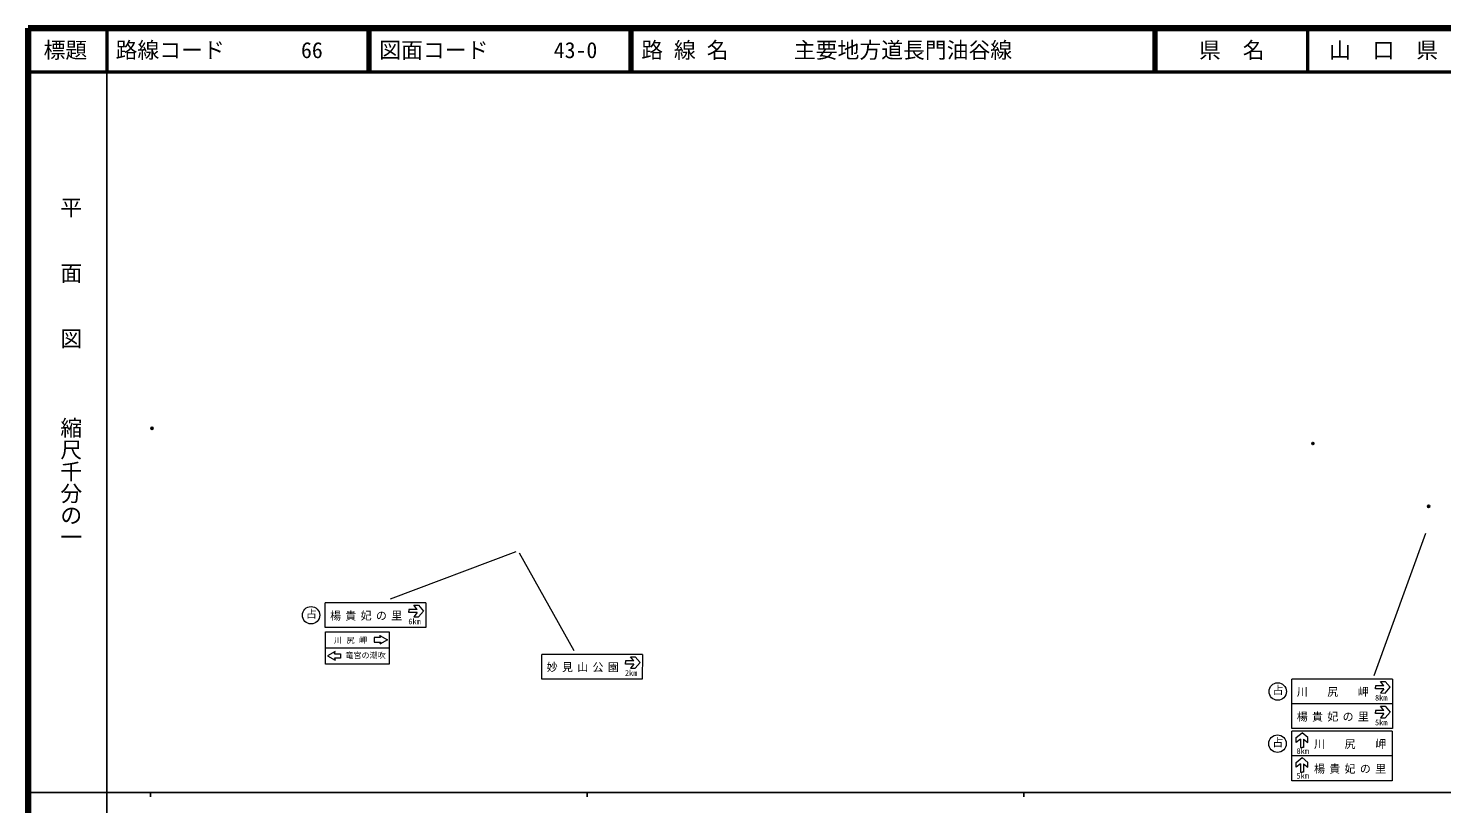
# Model space of a CAD drawing. Units: millimetres on the paper, with parts at other scales. Extents: x 40 to 680, y 20 to 380.
# Drawn here: x 40 to 363.7, y 202.4 to 380 of the extents above; entities that cross this region are included whole.
import ezdxf
from ezdxf.enums import TextEntityAlignment as Align

# ---------------------------------------------------------------- set-up
doc = ezdxf.new("R2010")
doc.units = ezdxf.units.MM
doc.header["$PDMODE"] = 32
doc.header["$PDSIZE"] = 0.5
doc.layers.add('M-OTRS', color=6, linetype='Continuous')
for name, color, linetype, lineweight in [('M-STR-STRC', 7, 'Continuous', 13), ('M-TTL', 2, 'Continuous', 140), ('M-TTL-BAND', 7, 'Continuous', 25), ('M-TTL-LINE', 7, 'Continuous', 50), ('M-TTL-TXT', 7, 'Continuous', 13)]:
    doc.layers.add(name, color=color, linetype=linetype, lineweight=lineweight)
doc.styles.add('@ＭＳ ゴシック', font='')
doc.styles.add('ＭＳ ゴシック', font='')
doc.styles.get('@ＭＳ ゴシック').set_extended_font_data('@MS Gothic')
doc.styles.get('ＭＳ ゴシック').set_extended_font_data('MS Gothic')

msp = doc.modelspace()

# ---------------------------------------------------------------- linework, layer by layer
at = {"layer": 'M-OTRS'}
for p in [(68.325, 288.377), (334.208, 284.906), (360.717, 270.5)]:
    msp.add_point(p, dxfattribs=at)
at = {"layer": 'M-STR-STRC'}
for p, q in [((360.022, 264.271), (348.174, 231.705)), ((151.687, 260.11), (122.862, 249.266)), ((152.406, 259.884), (164.977, 237.527)), ((131.025, 248.406), (108.025, 248.406)), ((108.025, 242.748), (108.025, 248.406)), ((127.153, 246.174), (127.154, 246.544)), ((129.078, 246.173), (127.153, 246.174)), ((129.079, 246.913), (127.154, 246.915)), ((127.154, 246.915), (127.154, 246.544)), ((129.078, 246.173), (128.283, 245.24)), ((129.079, 246.913), (128.285, 247.847)), ((128.285, 247.847), (129.396, 247.847)), ((129.394, 245.239), (130.504, 246.542)), ((129.396, 247.847), (130.504, 246.542)), ((131.025, 248.406), (131.02, 242.748)), ((128.283, 245.24), (129.394, 245.239)), ((131.02, 242.748), (108.025, 242.748)), ((108.101, 241.748), (122.662, 241.748)), ((108.101, 238.065), (108.101, 241.748)), ((120.507, 240.942), (122.239, 239.941)), ((120.65, 240.446), (120.507, 240.942)), ((122.239, 239.941), (120.507, 238.941)), ((122.662, 241.748), (122.662, 238.065)), ((122.662, 238.065), (108.101, 238.065)), ((108.101, 234.383), (108.101, 238.065)), ((110.257, 237.259), (108.524, 236.259)), ((110.113, 236.763), (110.257, 237.259)), ((120.65, 239.437), (120.507, 238.941)), ((122.662, 238.065), (122.662, 234.383)), ((157.637, 230.953), (157.637, 236.611)), ((180.637, 236.611), (157.637, 236.611)), ((180.637, 236.611), (180.632, 230.953)), ((122.662, 234.383), (108.101, 234.383)), ((108.524, 236.259), (110.257, 235.259)), ((110.113, 235.755), (110.257, 235.259)), ((176.766, 235.119), (176.765, 234.749)), ((176.765, 234.379), (176.765, 234.749)), ((178.69, 234.378), (176.765, 234.379)), ((178.691, 235.118), (176.766, 235.119)), ((178.69, 234.378), (177.895, 233.444)), ((177.895, 233.444), (179.006, 233.444)), ((178.691, 235.118), (177.897, 236.052)), ((177.897, 236.052), (179.008, 236.051)), ((179.006, 233.444), (180.116, 234.747)), ((179.008, 236.051), (180.116, 234.747)), ((180.632, 230.953), (157.637, 230.953)), ((352.414, 230.934), (329.414, 230.934)), ((329.414, 225.276), (329.414, 230.934)), ((350.468, 229.441), (349.674, 230.376)), ((349.674, 230.376), (350.785, 230.375)), ((350.785, 230.375), (351.893, 229.07)), ((352.414, 230.934), (352.409, 225.276)), ((348.542, 228.702), (348.543, 229.073)), ((350.467, 228.701), (348.542, 228.702)), ((350.468, 229.441), (348.543, 229.443)), ((348.543, 229.443), (348.543, 229.073)), ((350.467, 228.701), (349.672, 227.768)), ((349.672, 227.768), (350.783, 227.767)), ((350.783, 227.767), (351.893, 229.07)), ((352.409, 225.276), (329.414, 225.276)), ((329.414, 219.619), (329.414, 225.276)), ((348.542, 223.045), (348.543, 223.415)), ((350.468, 223.783), (348.543, 223.785)), ((348.543, 223.785), (348.543, 223.415)), ((350.468, 223.783), (349.674, 224.718)), ((349.674, 224.718), (350.785, 224.717)), ((350.783, 222.109), (351.893, 223.412)), ((350.785, 224.717), (351.893, 223.412)), ((352.414, 225.276), (352.409, 219.619)), ((350.467, 223.043), (348.542, 223.045)), ((350.467, 223.043), (349.672, 222.11)), ((349.672, 222.11), (350.783, 222.109)), ((352.357, 219.001), (329.357, 219.001)), ((329.357, 213.343), (329.357, 219.001)), ((352.409, 219.619), (329.414, 219.619)), ((330.409, 216.436), (330.41, 217.547)), ((331.343, 217.23), (330.409, 216.436)), ((330.41, 217.547), (331.715, 218.655)), ((331.343, 217.23), (331.342, 215.305)), ((333.018, 217.545), (331.715, 218.655)), ((332.084, 217.229), (332.082, 215.304)), ((332.084, 217.229), (333.017, 216.434)), ((333.017, 216.434), (333.018, 217.545)), ((352.357, 219.001), (352.353, 213.343)), ((331.342, 215.305), (331.712, 215.304)), ((332.082, 215.304), (331.712, 215.304)), ((352.353, 213.343), (329.357, 213.343)), ((329.357, 207.685), (329.357, 213.343)), ((330.409, 210.778), (330.41, 211.889)), ((331.343, 211.572), (330.409, 210.778)), ((330.41, 211.889), (331.715, 212.998)), ((331.343, 211.572), (331.342, 209.647)), ((333.018, 211.887), (331.715, 212.998)), ((332.084, 211.571), (332.082, 209.646)), ((332.084, 211.571), (333.017, 210.776)), ((333.017, 210.776), (333.018, 211.887)), ((352.357, 213.343), (352.353, 207.685)), ((352.353, 207.685), (329.357, 207.685)), ((331.342, 209.647), (331.712, 209.647)), ((332.082, 209.646), (331.712, 209.647))]:
    msp.add_line(p, q, dxfattribs=at)
for points in [[(120.65, 240.446), (119.25, 240.446), (119.25, 239.437), (120.65, 239.437)], [(110.113, 236.763), (111.513, 236.763), (111.513, 235.755), (110.113, 235.755)]]:
    msp.add_lwpolyline(points, dxfattribs=at)
for centre in [(104.768, 245.577), (326.157, 228.105), (326.1, 216.172)]:
    msp.add_circle(centre, 2, dxfattribs=at)
at = {"layer": 'M-TTL'}
for p, q in [((40, 380), (40, 20)), ((680, 380), (40, 380))]:
    msp.add_line(p, q, dxfattribs=at)
at = {"layer": 'M-TTL-BAND'}
for p, q in [((58, 370), (58, 20)), ((40, 205), (579, 205)), ((68, 205), (68, 204)), ((168, 205), (168, 204)), ((268, 205), (268, 204))]:
    msp.add_line(p, q, dxfattribs=at)
at = {"layer": 'M-TTL-LINE'}
for p, q in [((58, 380), (58, 370)), ((117.75, 380), (117.75, 370)), ((118.25, 380), (118.25, 370)), ((177.75, 380), (177.75, 370)), ((178.25, 380), (178.25, 370)), ((297.75, 380), (297.75, 370)), ((298.25, 380), (298.25, 370)), ((333, 380), (333, 370)), ((40, 370), (680, 370))]:
    msp.add_line(p, q, dxfattribs=at)

# ---------------------------------------------------------------- texts
at = {"layer": 'M-STR-STRC', "style": 'ＭＳ ゴシック'}
for s, height, p in [('占', 1.832, (103.602, 244.407)), ('6km', 1.32, (127.049, 243.097)), ('竜宮の潮吹', 1.32, (112.624, 235.333)), ('2km', 1.32, (176.661, 231.302)), ('占', 1.832, (324.991, 226.935)), ('8km', 1.32, (348.438, 225.625)), ('5km', 1.32, (348.438, 219.968)), ('占', 1.832, (324.934, 215.001)), ('8km', 1.32, (330.454, 213.415)), ('5km', 1.32, (330.454, 207.757))]:
    msp.add_text(s, height=height, dxfattribs=at).set_placement(p, align=Align.BOTTOM_LEFT)
at = {"layer": 'M-STR-STRC', "attachment_point": 7, "style": 'ＭＳ ゴシック'}
for s, insert, char_height in [('\\T1.4;楊貴妃の里', (109.124, 244.342), 1.833), ('\\T1.56;川尻岬', (109.996, 239.015), 1.32), ('\\T1.4;妙見山公園', (158.736, 232.547), 1.833), ('\\T1.4;川\u3000尻\u3000岬', (330.513, 226.871), 1.833), ('\\T1.4;楊貴妃の里', (330.513, 221.213), 1.833), ('\\T1.4;川\u3000尻\u3000岬', (334.465, 214.937), 1.833), ('\\T1.4;楊貴妃の里', (334.465, 209.279), 1.833)]:
    msp.add_mtext(s, dxfattribs=dict(at, insert=insert, char_height=char_height))
at = {"layer": 'M-TTL-BAND', "style": '@ＭＳ ゴシック'}
for s, p in [('平\u3000\u3000面\u3000\u3000図', (49.777, 306.475)), ('縮尺千分の一', (49.777, 261.03))]:
    msp.add_text(s, height=3.666, rotation=270, dxfattribs=at).set_placement(p, align=Align.MIDDLE_RIGHT)
at = {"layer": 'M-TTL-TXT', "style": 'ＭＳ ゴシック'}
for s, p in [('標題', (48.5, 375)), ('県\u3000名', (315.625, 375)), ('山\u3000口\u3000県', (350.375, 375))]:
    msp.add_text(s, height=3.666, dxfattribs=at).set_placement(p, align=Align.MIDDLE_CENTER)
for s, p in [('路線コード       66', (60, 375)), ('図面コード      43-0', (120.38, 375)), ('路 線 名      主要地方道長門油谷線', (180.38, 375))]:
    msp.add_text(s, height=3.666, dxfattribs=at).set_placement(p, align=Align.MIDDLE_LEFT)

doc.saveas('drawing.dxf')
